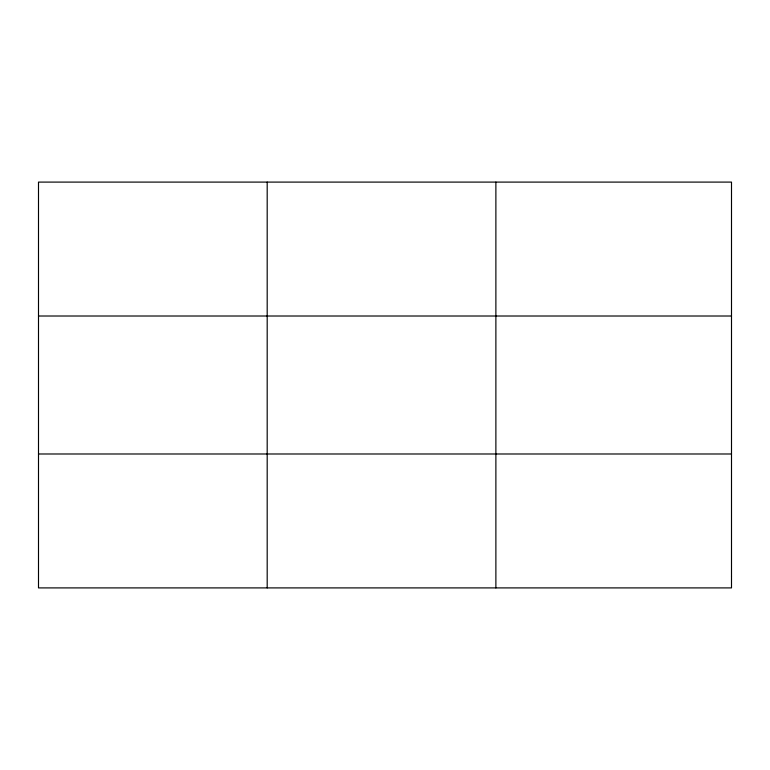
<?xml version="1.0" encoding="UTF-8"?>
<svg xmlns="http://www.w3.org/2000/svg" width="770" height="770" viewBox="0 0 770 770"><rect width="100%" height="100%" fill="white"/><g stroke="black" fill="none" stroke-linecap="round" stroke-linejoin="round"><path stroke-width="1.16" d="M267.19 587.905L267.19 182.095M495.88 587.905L495.88 182.095M38.5 316.008L731.5 316.008M38.5 453.992L731.5 453.992M731.5 576.749L731.5 587.905L38.5 587.905L38.5 182.095L731.5 182.095L731.5 576.749"/></g></svg>
